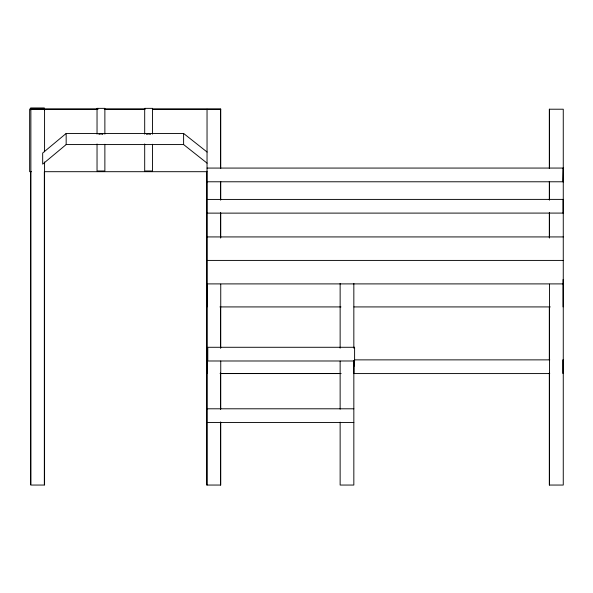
<?xml version="1.0" encoding="UTF-8"?>
<svg xmlns="http://www.w3.org/2000/svg" width="593" height="593" viewBox="0 0 593 593"><rect width="100%" height="100%" fill="white"/><g stroke="black" fill="none" stroke-linecap="round" stroke-linejoin="round"><path stroke-width="0.89" d="M207.098 152.045L183.608 133.447L66.164 133.447L42.674 153.024L42.674 164.142L66.164 144.566L183.608 144.566L207.098 163.164M38.456 108.927L44.334 108.927M97.964 109.06L29.65 109.06L29.65 171.696L31.496 171.696M104.427 109.06L145.04 109.06M152.431 109.06L220.744 109.06L220.744 168.464M97.875 109.216L30.866 109.216L30.866 485.052L44.571 485.052L44.571 161.985M104.331 109.216L144.951 109.216M152.334 109.216L220.744 109.216M207.039 168.078L563.35 168.064L563.024 181.769M44.423 171.696L206.898 171.696M207.039 181.777L563.276 181.777M207.039 199.433L563.35 199.389L563.35 213.087L207.039 213.132M207.039 236.926L563.276 236.926M207.039 260.416L563.276 260.416M207.039 283.899L563.276 283.899M219.944 306.922L340.982 306.922M353.939 306.922L550.267 306.922M207.127 359.795L207.127 373.501M563.024 359.773L563.024 373.479M354.681 359.869L549.755 359.869M220.055 373.501L341.042 373.501M353.939 373.501L353.939 360.707M220.633 373.575L340.812 373.575M353.762 373.575L549.755 373.575M207.039 408.792L353.851 408.792M207.039 422.498L353.851 422.498M563.157 168.064L563.157 181.769M563.157 199.389L563.157 213.087M563.076 279.518L563.076 306.922M563.157 359.773L563.157 373.479M549.555 109.216L549.555 168.464M549.555 181.421L549.555 199.937M549.555 212.894L549.555 237.889M549.555 284.173L549.555 485.052M549.318 168.464L549.318 109.216L563.261 109.216L563.261 485.052L549.318 485.052L549.318 373.041M549.318 181.421L549.318 199.937M549.318 212.894L549.318 237.889M549.318 307.315L549.318 360.084M354.154 360.796L354.154 366.118M353.836 283.432L353.836 348.173M353.836 361.122L353.836 485.052L340.137 485.052L340.137 422.164M340.137 283.432L340.137 348.173M340.137 361.122L340.137 409.214M220.744 181.421L220.744 199.937M220.744 212.894L220.744 237.889M220.744 284.173L220.744 348.047M220.744 361.011L220.744 409.148M220.744 422.105L220.744 485.052L206.801 485.052L206.801 171.236M220.5 109.216L220.5 168.464M220.5 181.421L220.5 199.937M220.5 212.894L220.5 237.889M220.5 307.315L220.5 348.047M220.5 373.041L220.5 409.148M220.5 422.105L220.5 485.052M207.039 109.216L207.039 485.052M206.987 283.432L206.987 306.922M206.764 359.869L206.764 373.575M183.608 133.447L183.608 144.566M152.52 134.144L152.52 108.356L144.692 108.356L144.692 134.144M152.52 144.277L152.52 170.992L144.692 170.992L144.692 143.951M104.872 134.144L104.872 108.356L97.037 108.356L97.037 134.144M104.872 144.277L104.872 170.992L97.037 170.992L97.037 143.951M66.164 133.447L66.164 144.566M44.571 109.216L44.571 151.801M44.334 109.801L44.334 107.948L30.628 107.948L30.628 109.801M44.334 171.829L44.334 484.763M30.628 171.829L30.628 484.763M98.912 134.5A3.914 3.914 0 0 1 102.826 134.5M146.56 134.5A3.914 3.914 0 0 1 150.474 134.5M354.599 347.283L207.795 347.283L207.795 360.989L354.599 360.989L354.599 347.283"/></g></svg>
